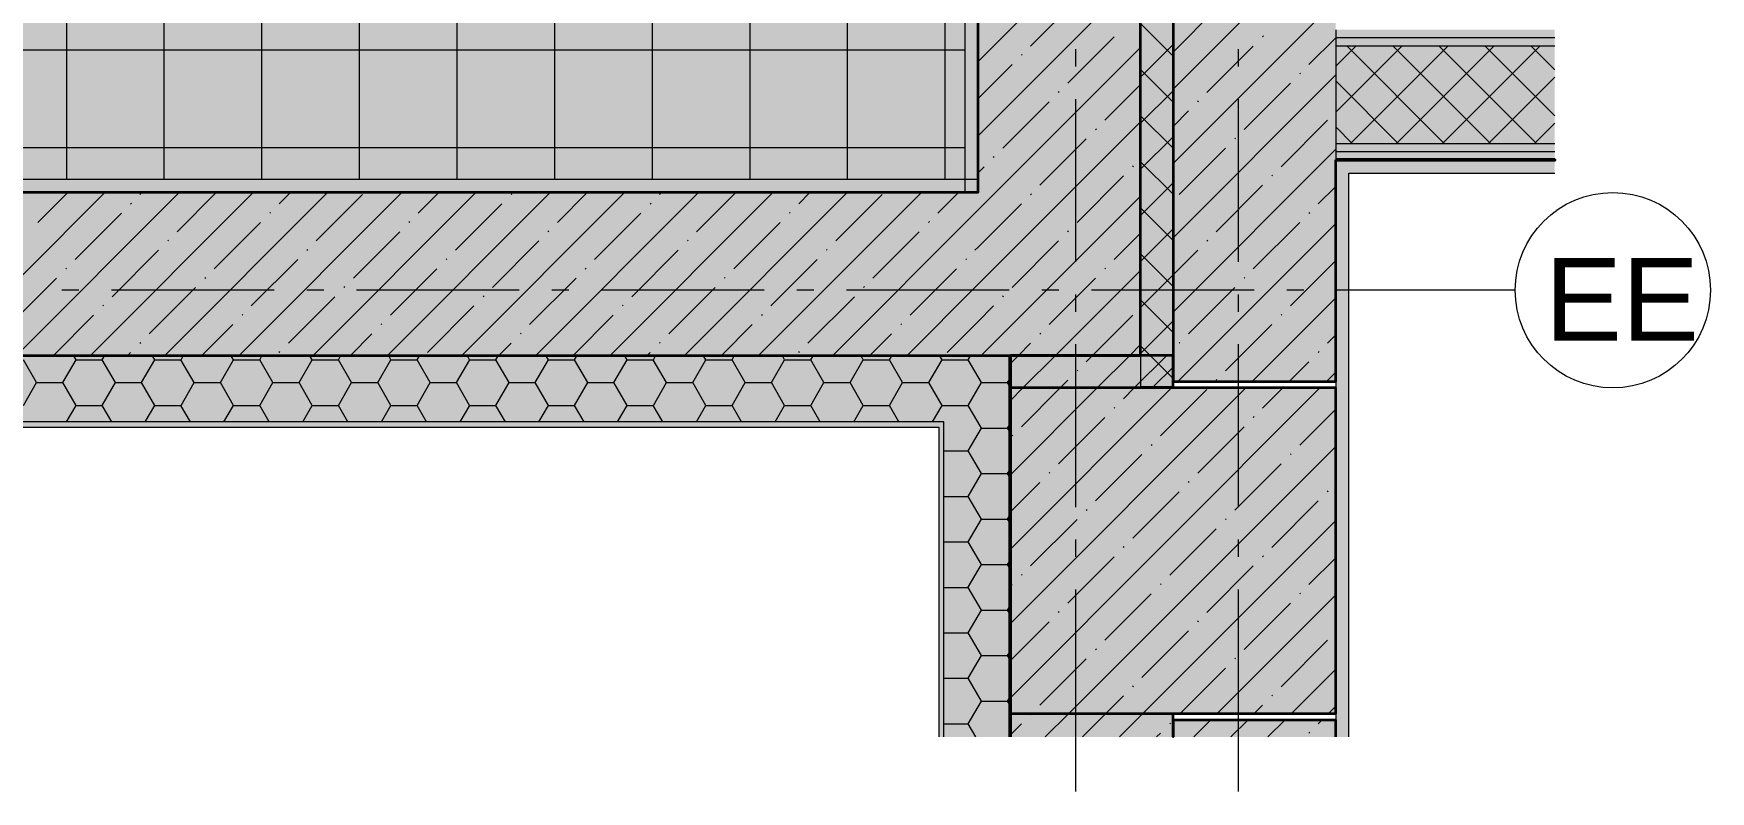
# Model space of a CAD drawing. Header units: millimetres. Extents: x -81576 to 1046824, y -248937 to 691537.
# Drawn here: x -27160 to -22006, y 620129 to 622457 of the extents above; entities that cross this region are included whole.
import ezdxf

# ---------------------------------------------------------------- set-up
doc = ezdxf.new("R2010")
doc.units = ezdxf.units.MM
doc.layers.add('PDF _Геометрия', color=7, linetype='Continuous', true_color=0x1d1d1d)
doc.layers.add('PDF _Сплошная заливка', color=7, linetype='Continuous', true_color=0xffffff)
doc.layers.add('PDF _Текст', color=7, linetype='Continuous')
doc.styles.add('PDF ArialMT', font='arial.ttf')

msp = doc.modelspace()

# ---------------------------------------------------------------- hatches: boundary and pattern name
at = {"layer": 'PDF _Сплошная заливка', "true_color": 0x636466, "transparency": 33554559}
h = msp.add_hatch(color=251, dxfattribs=at)
h.paths.add_polyline_path([(-23408.8, 626021.8), (-23458.8, 626355.4), (-23358.8, 626355.4)], flags=0)
h.paths.add_polyline_path([(-23657.7, 621388.6), (-23157.7, 621388.6), (-23157.7, 629820.8), (-23457.7, 629820.8), (-23457.7, 629508.6), (-23657.7, 629508.6), (-23657.7, 626021.8), (-23192.9, 626021.8), (-23192.9, 625935.1), (-23657.7, 625935.1), (-23657.7, 621487.2)], flags=0)
h = msp.add_hatch(color=251, dxfattribs=at)
h.paths.add_polyline_path([(-23757.7, 621468.6), (-23657.7, 621468.6), (-23657.7, 625935.1), (-23757.7, 625935.1), (-23757.7, 621487.2)], flags=0)
h.paths.add_polyline_path([(-23757.7, 626021.8), (-23657.7, 626021.8), (-23657.7, 629508.6), (-23757.7, 629508.6), (-23757.7, 627439.8)], flags=0)
for points in [[(-24257.7, 621468.6), (-23757.7, 621468.6), (-23757.7, 625935.1), (-23842.9, 625935.1), (-23842.9, 626021.8), (-23757.7, 626021.8), (-23757.7, 628768.6), (-24257.7, 628768.6), (-24257.7, 621487.2)], [(-24296.5, 622008.6), (-24257.7, 622008.6), (-24257.7, 628728.6), (-24297.7, 628728.6), (-24297.7, 622008.6)], [(-23117.7, 622443.6), (-22484.8, 622443.6), (-22484.8, 622468.6), (-23157.7, 622468.6), (-23157.7, 622443.6)], [(-22484.8, 622418.6), (-22484.8, 622443.6), (-23157.7, 622443.6), (-23157.7, 622418.6), (-22952.3, 622418.6)], [(-23117.7, 622068.6), (-22484.8, 622068.6), (-22484.8, 622093.6), (-23157.7, 622093.6), (-23157.7, 622068.6)], [(-23157.7, 620296.7), (-23117.7, 620296.7), (-23117.7, 622068.6), (-23157.7, 622068.6), (-23157.7, 620348.6)], [(-27532.6, 621968.6), (-24257.7, 621968.6), (-24257.7, 622008.6), (-39257.8, 622008.6), (-39257.8, 621968.6), (-27703.7, 621968.6)], [(-24361.7, 621464.6), (-24161.7, 621464.6), (-24161.7, 621468.6), (-40800.7, 621468.6), (-40800.7, 621464.6), (-24774.3, 621464.6)], [(-24361.7, 621264.6), (-24161.7, 621264.6), (-24161.7, 621464.6), (-40800.7, 621464.6), (-40800.7, 621264.6), (-24774.3, 621264.6)], [(-23157.7, 620368.6), (-23157.7, 621368.6), (-24157.7, 621368.6), (-24157.7, 620368.6), (-23657.7, 620368.6)], [(-24774.3, 621248.6), (-24361.7, 621248.6), (-24361.7, 621264.6), (-40800.7, 621264.6), (-40800.7, 621248.6), (-27063.8, 621248.6)]]:
    msp.add_hatch(color=251, dxfattribs=at).paths.add_polyline_path(points)
h = msp.add_hatch(color=251, dxfattribs=at)
h.paths.add_polyline_path([(-27257.7, 622008.6), (-24297.7, 622009.9), (-24297.7, 628728.6), (-27257.7, 628728.6), (-27256.3, 625060.6), (-27217.7, 625058.7), (-27217.7, 624568.6), (-27257.7, 624568.6), (-27257.7, 623294.6)], flags=0)
h.paths.add_polyline_path([(-26824, 623769.4), (-26830, 623769.4), (-26830, 623849.4), (-26790, 623849.4), (-26790, 623769.4), (-26796, 623769.4)], flags=0)
h.paths.add_polyline_path([(-26230, 623769.4), (-26230, 623849.4), (-26190, 623849.4), (-26190, 623769.4), (-26224, 623769.4)], flags=0)
h.paths.add_polyline_path([(-26224, 623775.4), (-26196, 623775.4), (-26196, 623843.4), (-26224, 623843.4), (-26224, 623803.4)], flags=0)
h.paths.add_polyline_path([(-26796, 623775.4), (-26796, 623843.4), (-26824, 623843.4), (-26824, 623775.4)], flags=0)
h.paths.add_polyline_path([(-26135.9, 624158.6), (-26141.9, 624158.6), (-26141.9, 624198.6), (-26061.9, 624198.6), (-26061.9, 624158.6), (-26067.9, 624158.6)], flags=0)
h.paths.add_polyline_path([(-26135.9, 624164.6), (-26067.9, 624164.6), (-26067.9, 624192.6), (-26135.9, 624192.6)], flags=0)
h.paths.add_polyline_path([(-26061.9, 624758.6), (-26141.9, 624758.6), (-26141.9, 624798.6), (-26061.9, 624798.6), (-26061.9, 624764.6)], flags=0)
h.paths.add_polyline_path([(-26067.9, 624764.6), (-26067.9, 624792.6), (-26135.9, 624792.6), (-26135.9, 624764.6), (-26095.9, 624764.6)], flags=0)
h.paths.add_polyline_path([(-26135.9, 625358.6), (-26141.9, 625358.6), (-26141.9, 625398.6), (-26061.9, 625398.6), (-26061.9, 625358.6), (-26067.9, 625358.6)], flags=0)
h.paths.add_polyline_path([(-26067.9, 625364.6), (-26067.9, 625392.6), (-26135.9, 625392.6), (-26135.9, 625364.6), (-26095.9, 625364.6)], flags=0)
h.paths.add_polyline_path([(-26067.9, 625958.6), (-26141.9, 625958.6), (-26141.9, 625998.6), (-26061.9, 625998.6), (-26061.9, 625958.6)], flags=0)
h.paths.add_polyline_path([(-26095.9, 625964.6), (-26067.9, 625964.6), (-26067.9, 625992.6), (-26135.9, 625992.6), (-26135.9, 625964.6)], flags=0)
h.paths.add_polyline_path([(-26061.9, 626558.6), (-26141.9, 626558.6), (-26141.9, 626598.6), (-26061.9, 626598.6), (-26061.9, 626564.6)], flags=0)
h.paths.add_polyline_path([(-26095.9, 626564.6), (-26067.9, 626564.6), (-26067.9, 626592.6), (-26135.9, 626592.6), (-26135.9, 626564.6)], flags=0)
h.paths.add_polyline_path([(-27151.9, 626888.6), (-27157.9, 626888.6), (-27157.9, 626968.6), (-27117.9, 626968.6), (-27117.9, 626888.6), (-27123.9, 626888.6)], flags=0)
h.paths.add_polyline_path([(-26557.9, 626888.6), (-26557.9, 626968.6), (-26517.9, 626968.6), (-26517.9, 626888.6), (-26551.9, 626888.6)], flags=0)
h.paths.add_polyline_path([(-27151.9, 626894.6), (-27123.9, 626894.6), (-27123.9, 626962.6), (-27151.9, 626962.6), (-27151.9, 626922.6)], flags=0)
h.paths.add_polyline_path([(-26551.9, 626894.6), (-26523.9, 626894.6), (-26523.9, 626962.6), (-26551.9, 626962.6), (-26551.9, 626922.6)], flags=0)
h = msp.add_hatch(color=251, dxfattribs=at)
h.paths.add_polyline_path([(-24161.6, 620296.7), (-24157.7, 620296.7), (-24157.7, 621248.6), (-24161.7, 621248.6), (-24161.7, 620296.7)], flags=0)
h.paths.add_polyline_path([(-24161.7, 621248.6), (-24157.7, 621264.6), (-24157.7, 621464.6), (-24161.7, 621464.6), (-24161.7, 621264.6)], flags=0)
h = msp.add_hatch(color=251, dxfattribs=at)
h.paths.add_polyline_path([(-24353.9, 620296.7), (-24161.7, 620296.7), (-24161.7, 621264.6), (-24361.7, 621264.6), (-24361.7, 620296.7)], flags=0)
h.paths.add_polyline_path([(-24157.7, 621248.6), (-24159.7, 621256.6), (-24161.7, 621248.6)], flags=0)

# ---------------------------------------------------------------- linework, layer by layer
at = {"layer": 'PDF _Геометрия', "color": 7, "lineweight": 35}
for points in [[(-35157.8, 629508.6), (-35157.8, 628768.6), (-34657.8, 628768.6), (-24257.7, 628768.6), (-24257.7, 621968.6), (-39257.8, 621968.6)], [(-40800.7, 621468.6), (-39257.8, 621468.6), (-24257.7, 621468.6), (-23757.7, 621468.6), (-23757.7, 625935.1)], [(-23657.7, 625935.1), (-23657.7, 621388.6), (-23157.7, 621388.6), (-23157.7, 622068.6)], [(-23657.7, 621368.6), (-23657.7, 621468.6), (-24157.7, 621468.6), (-24157.7, 620296.7)], [(-23157.7, 620296.7), (-23157.7, 620348.6), (-23657.7, 620348.6), (-23657.7, 620296.7), (-23657.7, 620368.6)]]:
    msp.add_lwpolyline(points, dxfattribs=at)
at = {"layer": 'PDF _Геометрия', "color": 7, "lineweight": 15}
for points in [[(-24297.7, 628768.6), (-24297.7, 621968.6), (-24257.7, 621968.6), (-24257.7, 628768.6)], [(-24257.7, 622008.6), (-39257.8, 622008.6), (-39257.8, 621968.6), (-24257.7, 621968.6)]]:
    msp.add_lwpolyline(points, close=True, dxfattribs=at)
at = {"layer": 'PDF _Геометрия', "color": 7, "lineweight": 9}
for points in [[(-27057.7, 622008.6), (-27057.7, 628728.6)], [(-26757.7, 622008.6), (-26757.7, 628728.6)], [(-26457.7, 622008.6), (-26457.7, 628728.6)], [(-26157.7, 622008.6), (-26157.7, 628728.6)], [(-25857.7, 622008.6), (-25857.7, 628728.6)], [(-25557.7, 622008.6), (-25557.7, 628728.6)], [(-25257.7, 622008.6), (-25257.7, 628728.6)], [(-24957.7, 622008.6), (-24957.7, 628728.6)], [(-24657.7, 622008.6), (-24657.7, 628728.6)], [(-24357.7, 622008.6), (-24357.7, 628728.6)], [(-23157.7, 622468.6), (-23157.7, 622443.6)], [(-22484.8, 622443.6), (-23157.7, 622443.6), (-23157.7, 622418.6)], [(-22484.8, 622418.6), (-23157.7, 622418.6), (-23157.7, 622118.6)], [(-27462, 622406.5), (-27257.7, 622406.5), (-24297.7, 622406.5)], [(-23957.7, 622408.5), (-23957.7, 622355.6)], [(-23457.7, 622408.5), (-23457.7, 622355.6)], [(-23957.7, 622255.6), (-23957.7, 621755.6)], [(-23457.7, 622255.6), (-23457.7, 621755.6)], [(-27322.1, 622106.5), (-27257.7, 622106.5), (-24297.7, 622106.5)], [(-22484.8, 622118.6), (-23157.7, 622118.6), (-23157.7, 622093.6)], [(-22484.8, 622093.6), (-23157.7, 622093.6), (-23157.7, 622068.6)], [(-27020.1, 621668.6), (-27073, 621668.6)], [(-26420.1, 621668.6), (-26920.1, 621668.6)], [(-26267.1, 621668.6), (-26320.1, 621668.6)], [(-25667.1, 621668.6), (-26167.1, 621668.6)], [(-25514.2, 621668.6), (-25567.1, 621668.6)], [(-24914.2, 621668.6), (-25414.2, 621668.6)], [(-24761.3, 621668.6), (-24814.2, 621668.6)], [(-24161.3, 621668.6), (-24661.3, 621668.6)], [(-24008.4, 621668.6), (-24061.3, 621668.6)], [(-23957.7, 621655.6), (-23957.7, 621602.7)], [(-23408.4, 621668.6), (-23908.4, 621668.6)], [(-23457.7, 621655.6), (-23457.7, 621602.7)], [(-23255.5, 621668.6), (-23308.4, 621668.6)], [(-22606.3, 621668.6), (-23155.5, 621668.6)], [(-23957.7, 621502.7), (-23957.7, 621002.7)], [(-23457.7, 621502.7), (-23457.7, 621002.7)], [(-24157.7, 620296.7), (-24157.7, 621248.6), (-24157.7, 621264.6), (-24157.7, 621464.6), (-24157.7, 621468.6), (-40800.7, 621468.6)], [(-24161.7, 620296.7), (-24161.7, 621248.6), (-24161.7, 621264.6), (-24161.7, 621464.6), (-24161.7, 621468.6), (-24157.7, 621468.6), (-24157.7, 621464.6), (-24161.7, 621464.6), (-40800.7, 621464.6)], [(-24161.7, 621264.6), (-24157.7, 621264.6)], [(-23957.7, 620902.7), (-23957.7, 620849.8)], [(-23457.7, 620902.7), (-23457.7, 620849.8)], [(-23957.7, 620749.7), (-23957.7, 620129.5)], [(-23457.7, 620749.7), (-23457.7, 620129.5)]]:
    msp.add_lwpolyline(points, dxfattribs=at)
at = {"layer": 'PDF _Геометрия', "color": 7, "lineweight": 15}
for points in [[(-23757.7, 625935.1), (-23757.7, 621372.6), (-23657.7, 621372.6), (-23657.7, 625935.1)], [(-23117.7, 622068.6), (-23157.7, 622068.6), (-23157.7, 620296.7)], [(-23117.7, 620296.7), (-23117.7, 622028.6), (-22484.8, 622028.6)], [(-24361.7, 620296.7), (-24361.7, 621248.6), (-24361.7, 621264.6), (-40800.7, 621264.6)], [(-40800.7, 621248.6), (-24377.7, 621248.6), (-24377.7, 620296.7)], [(-24157.7, 621248.6), (-24157.7, 621264.6)]]:
    msp.add_lwpolyline(points, dxfattribs=at)
at = {"layer": 'PDF _Геометрия', "color": 250, "lineweight": 9, "true_color": 0x2c2c2c}
for points in [[(-24257.7, 622370.2), (-23757.7, 622870.2)], [(-23657.7, 622285.9), (-23157.7, 622785.9)], [(-24257.7, 622142.1), (-23757.7, 622642.1)], [(-24095.4, 622418.6), (-23952.8, 622561.1)], [(-23657.7, 622057.8), (-23157.7, 622557.8)], [(-23657.7, 622400), (-23525.1, 622532.6)], [(-23657.7, 622387.5), (-23757.7, 622487.5)], [(-23981.3, 622304.5), (-23838.8, 622447.1)], [(-23757.7, 622322.7), (-23657.7, 622422.7)], [(-23553.6, 622276), (-23411.1, 622418.6)], [(-23382.6, 622447.1), (-23380.2, 622449.4)], [(-23240, 622361.5), (-23157.7, 622443.8)], [(-23157.7, 622357), (-23096.2, 622418.6)], [(-23157.7, 622215.6), (-22954.8, 622418.6)], [(-22823.2, 622118.6), (-23123.2, 622418.6)], [(-23113.4, 622118.6), (-22813.4, 622418.6)], [(-22681.7, 622118.6), (-22981.7, 622418.6)], [(-22971.9, 622118.6), (-22671.9, 622418.6)], [(-22540.3, 622118.6), (-22840.3, 622418.6)], [(-22830.5, 622118.6), (-22530.5, 622418.6)], [(-22484.8, 622204.5), (-22698.9, 622418.6)], [(-22484.8, 622345.9), (-22557.5, 622418.6)], [(-24703.2, 621468.6), (-24257.7, 621914), (-23757.7, 622414)], [(-24123.9, 622390), (-24121.5, 622392.4)], [(-24257.7, 622256.2), (-24152.4, 622361.5)], [(-23657.7, 622246), (-23757.7, 622346)], [(-23657.7, 621829.7), (-23157.7, 622329.7)], [(-23268.5, 622333), (-23266.1, 622335.4)], [(-22964.6, 622118.6), (-23157.7, 622311.7)], [(-22689.1, 622118.6), (-22484.8, 622322.9)], [(-24009.8, 622276), (-24007.5, 622278.4)], [(-23867.3, 622190.5), (-23757.7, 622300)], [(-23757.7, 622181.3), (-23657.7, 622281.3)], [(-23439.6, 622161.9), (-23297, 622304.5)], [(-24180.9, 622104.9), (-24038.3, 622247.5)], [(-23657.7, 622171.9), (-23610.7, 622219)], [(-23582.1, 622247.5), (-23579.8, 622249.9)], [(-24475.1, 621468.6), (-24257.7, 621685.9), (-23757.7, 622185.9)], [(-23895.8, 622161.9), (-23893.4, 622164.3)], [(-23657.7, 622104.6), (-23757.7, 622204.6)], [(-23325.5, 622047.9), (-23183, 622190.5)], [(-23106, 622118.6), (-23157.7, 622170.3)], [(-22547.7, 622118.6), (-22484.8, 622181.5)], [(-24066.9, 621990.9), (-23924.3, 622133.4)], [(-23757.7, 622039.9), (-23657.7, 622139.9)], [(-23468.1, 622133.4), (-23465.7, 622135.8)], [(-24209.4, 622076.4), (-24207.1, 622078.8)], [(-23657.7, 621963.2), (-23757.7, 622063.2)], [(-23657.7, 621601.6), (-23157.7, 622101.6)], [(-23639.2, 621962.4), (-23496.6, 622104.9)], [(-24257.7, 622028.1), (-24237.9, 622047.9)], [(-23952.8, 621876.8), (-23810.2, 622019.4)], [(-23781.7, 622047.9), (-23779.4, 622050.3)], [(-23354.1, 622019.4), (-23351.7, 622021.8)], [(-27440.4, 621468.6), (-26940.4, 621968.6)], [(-27212.3, 621468.6), (-26712.3, 621968.6)], [(-27146.2, 621876.8), (-27054.4, 621968.6)], [(-26984.2, 621468.6), (-26484.2, 621968.6)], [(-26832.6, 621962.4), (-26826.3, 621968.6)], [(-26756.1, 621468.6), (-26256.1, 621968.6)], [(-26718.5, 621848.3), (-26598.2, 621968.6)], [(-26528, 621468.6), (-26028, 621968.6)], [(-26404.9, 621933.8), (-26370.1, 621968.6)], [(-26299.9, 621468.6), (-25799.9, 621968.6)], [(-26290.8, 621819.8), (-26148.3, 621962.4)], [(-26071.8, 621468.6), (-25571.8, 621968.6)], [(-25977.2, 621905.3), (-25914, 621968.6)], [(-25843.7, 621468.6), (-25343.7, 621968.6)], [(-25692.1, 621962.4), (-25689.7, 621964.7)], [(-25615.6, 621468.6), (-25115.6, 621968.6)], [(-25549.5, 621876.8), (-25457.8, 621968.6)], [(-25387.5, 621468.6), (-24887.5, 621968.6)], [(-25235.9, 621962.4), (-25229.7, 621968.6)], [(-25159.4, 621468.6), (-24659.4, 621968.6)], [(-25121.8, 621848.3), (-25001.6, 621968.6)], [(-24931.3, 621468.6), (-24431.3, 621968.6)], [(-24808.2, 621933.8), (-24773.5, 621968.6)], [(-24694.1, 621819.8), (-24551.6, 621962.4)], [(-24380.5, 621905.3), (-24317.3, 621968.6)], [(-24247, 621468.6), (-23757.7, 621957.8)], [(-24095.4, 621962.4), (-24093, 621964.7)], [(-23757.7, 621898.5), (-23657.7, 621998.5)], [(-23525.1, 621848.3), (-23382.6, 621990.9)], [(-23211.5, 621933.8), (-23157.7, 621987.6)], [(-27032.1, 621762.8), (-26889.6, 621905.3)], [(-26861.1, 621933.8), (-26858.7, 621936.2)], [(-26433.4, 621905.3), (-26431, 621907.7)], [(-25863.1, 621791.3), (-25720.6, 621933.8)], [(-25435.5, 621762.8), (-25292.9, 621905.3)], [(-25264.4, 621933.8), (-25262, 621936.2)], [(-24836.7, 621905.3), (-24834.3, 621907.7)], [(-24266.4, 621791.3), (-24257.7, 621800), (-24123.9, 621933.8)], [(-23657.7, 621821.8), (-23757.7, 621921.8)], [(-23240, 621905.3), (-23237.6, 621907.7)], [(-26604.5, 621734.3), (-26461.9, 621876.8)], [(-26176.8, 621705.8), (-26034.2, 621848.3)], [(-26005.7, 621876.8), (-26003.3, 621879.2)], [(-25578, 621848.3), (-25575.6, 621850.7)], [(-25007.8, 621734.3), (-24865.2, 621876.8)], [(-24580.1, 621705.8), (-24437.5, 621848.3)], [(-24409, 621876.8), (-24406.6, 621879.2)], [(-23981.3, 621848.3), (-23979, 621850.7)], [(-23757.7, 621757), (-23657.7, 621857)], [(-23642.7, 621388.6), (-23157.7, 621873.5)], [(-23411.1, 621734.3), (-23268.5, 621876.8)], [(-26747, 621819.8), (-26744.6, 621822.2)], [(-25749.1, 621677.2), (-25606.5, 621819.8)], [(-25150.3, 621819.8), (-25148, 621822.2)], [(-24152.4, 621677.2), (-24009.8, 621819.8)], [(-23838.8, 621762.8), (-23757.7, 621843.8)], [(-23553.6, 621819.8), (-23551.3, 621822.2)], [(-26918.1, 621648.7), (-26775.5, 621791.3)], [(-26490.4, 621620.2), (-26347.8, 621762.8)], [(-26319.3, 621791.3), (-26317, 621793.7)], [(-25891.6, 621762.8), (-25889.3, 621765.1)], [(-25321.4, 621648.7), (-25178.8, 621791.3)], [(-24893.7, 621620.2), (-24751.2, 621762.8)], [(-24722.6, 621791.3), (-24720.3, 621793.7)], [(-24295, 621762.8), (-24292.6, 621765.1)], [(-23657.7, 621680.4), (-23757.7, 621780.4)], [(-23657.7, 621715.7), (-23582.1, 621791.3)], [(-23297, 621620.2), (-23157.7, 621759.5)], [(-27231.7, 621563.2), (-27089.2, 621705.8)], [(-27060.7, 621734.3), (-27058.3, 621736.6)], [(-26633, 621705.8), (-26630.6, 621708.1)], [(-26062.7, 621591.7), (-25920.2, 621734.3)], [(-25635, 621563.2), (-25492.5, 621705.8)], [(-25464, 621734.3), (-25461.6, 621736.6)], [(-25036.3, 621705.8), (-25033.9, 621708.1)], [(-24466, 621591.7), (-24323.5, 621734.3)], [(-24157.7, 621329.7), (-24118.9, 621368.6), (-24018.9, 621468.6), (-23757.7, 621729.7)], [(-24038.3, 621563.2), (-23895.8, 621705.8)], [(-23867.3, 621734.3), (-23864.9, 621736.6)], [(-23757.7, 621615.6), (-23657.7, 621715.6)], [(-23439.6, 621705.8), (-23437.2, 621708.1)], [(-26804, 621534.7), (-26661.5, 621677.2)], [(-26376.4, 621506.2), (-26233.8, 621648.7)], [(-26205.3, 621677.2), (-26202.9, 621679.6)], [(-25777.6, 621648.7), (-25775.2, 621651.1)], [(-25207.4, 621534.7), (-25064.8, 621677.2)], [(-24779.7, 621506.2), (-24637.1, 621648.7)], [(-24608.6, 621677.2), (-24606.2, 621679.6)], [(-24180.9, 621648.7), (-24178.5, 621651.1)], [(-23610.7, 621534.7), (-23468.1, 621677.2)], [(-23414.6, 621388.6), (-23157.7, 621645.4)], [(-27098.2, 621468.6), (-26975.1, 621591.7)], [(-26946.6, 621620.2), (-26944.2, 621622.6)], [(-26518.9, 621591.7), (-26516.5, 621594.1)], [(-25948.7, 621477.7), (-25806.1, 621620.2)], [(-25501.6, 621468.6), (-25378.4, 621591.7)], [(-25349.9, 621620.2), (-25347.5, 621622.6)], [(-24922.2, 621591.7), (-24919.9, 621594.1)], [(-24352, 621477.7), (-24257.7, 621571.9), (-24209.4, 621620.2)], [(-23924.3, 621449.1), (-23904.9, 621468.6), (-23781.7, 621591.7)], [(-23657.7, 621538.9), (-23757.7, 621638.9)], [(-23325.5, 621591.7), (-23323.2, 621594.1)], [(-26642, 621468.6), (-26547.4, 621563.2)], [(-26091.2, 621563.2), (-26088.9, 621565.6)], [(-25045.4, 621468.6), (-24950.7, 621563.2)], [(-24494.5, 621563.2), (-24492.2, 621565.6)], [(-23757.7, 621474.2), (-23657.7, 621574.2)], [(-23496.6, 621420.6), (-23354.1, 621563.2)], [(-26832.6, 621506.2), (-26830.2, 621508.5)], [(-26185.9, 621468.6), (-26119.7, 621534.7)], [(-25729.7, 621468.6), (-25692.1, 621506.2)], [(-25663.5, 621534.7), (-25661.2, 621537)], [(-25235.9, 621506.2), (-25233.5, 621508.5)], [(-24589.2, 621468.6), (-24523.1, 621534.7)], [(-24157.7, 621443.8), (-24133, 621468.6), (-24095.4, 621506.2)], [(-24157.7, 621101.6), (-23890.8, 621368.6), (-23790.8, 621468.6), (-23757.7, 621501.6)], [(-24066.9, 621534.7), (-24064.5, 621537)], [(-23657.7, 621397.5), (-23757.7, 621497.5)], [(-23639.2, 621506.2), (-23636.8, 621508.5)], [(-23183, 621506.2), (-23157.7, 621531.4)], [(-27150, 621384.8), (-27190.3, 621454.6)], [(-27069.3, 621384.8), (-27029, 621454.7)], [(-27029, 621454.6), (-27034.8, 621464.6)], [(-27029, 621454.6), (-26948.4, 621454.6)], [(-26948.4, 621454.7), (-26942.7, 621464.6)], [(-26908.1, 621384.8), (-26948.4, 621454.6)], [(-26870.1, 621468.6), (-26861.1, 621477.7)], [(-26827.4, 621384.8), (-26787.1, 621454.7)], [(-26787.1, 621454.6), (-26792.8, 621464.6)], [(-26787.1, 621454.6), (-26706.4, 621454.6)], [(-26666.1, 621384.8), (-26706.5, 621454.6)], [(-26706.4, 621454.7), (-26700.7, 621464.6)], [(-26585.5, 621384.8), (-26545.2, 621454.7)], [(-26545.2, 621454.6), (-26550.9, 621464.6)], [(-26545.1, 621454.6), (-26464.5, 621454.6)], [(-26464.5, 621454.7), (-26458.8, 621464.6)], [(-26424.2, 621384.8), (-26464.5, 621454.6)], [(-26404.9, 621477.7), (-26402.5, 621480)], [(-26343.5, 621384.8), (-26303.2, 621454.7)], [(-26303.2, 621454.6), (-26309, 621464.6)], [(-26303.2, 621454.6), (-26222.6, 621454.6)], [(-26222.6, 621454.7), (-26216.9, 621464.6)], [(-26182.3, 621384.8), (-26222.6, 621454.6)], [(-26101.6, 621384.8), (-26061.3, 621454.7)], [(-26061.3, 621454.6), (-26067, 621464.6)], [(-26061.3, 621454.6), (-25980.6, 621454.6)], [(-25940.3, 621384.8), (-25980.7, 621454.6)], [(-25980.6, 621454.7), (-25974.9, 621464.6)], [(-25859.7, 621384.8), (-25819.3, 621454.7)], [(-25819.4, 621454.6), (-25825.1, 621464.6)], [(-25819.3, 621454.6), (-25738.7, 621454.6)], [(-25738.7, 621454.7), (-25733, 621464.6)], [(-25698.4, 621384.8), (-25738.7, 621454.6)], [(-25617.7, 621384.8), (-25577.4, 621454.7)], [(-25577.4, 621454.6), (-25583.2, 621464.6)], [(-25577.4, 621454.6), (-25496.8, 621454.6)], [(-25496.8, 621454.7), (-25491.1, 621464.6)], [(-25456.5, 621384.8), (-25496.8, 621454.6)], [(-25375.8, 621384.8), (-25335.5, 621454.7)], [(-25335.5, 621454.6), (-25341.2, 621464.6)], [(-25335.5, 621454.6), (-25254.8, 621454.6)], [(-25273.5, 621468.6), (-25264.4, 621477.7)], [(-25214.5, 621384.8), (-25254.9, 621454.6)], [(-25254.8, 621454.7), (-25249.1, 621464.6)], [(-25133.9, 621384.8), (-25093.5, 621454.7)], [(-25093.6, 621454.6), (-25099.3, 621464.6)], [(-25093.5, 621454.6), (-25012.9, 621454.6)], [(-25012.9, 621454.7), (-25007.2, 621464.6)], [(-24972.6, 621384.8), (-25012.9, 621454.6)], [(-24891.9, 621384.8), (-24851.6, 621454.7)], [(-24851.6, 621454.6), (-24857.4, 621464.6)], [(-24851.6, 621454.6), (-24770.9, 621454.6)], [(-24808.2, 621477.7), (-24805.8, 621480)], [(-24771, 621454.7), (-24765.2, 621464.6)], [(-24730.7, 621384.8), (-24771, 621454.6)], [(-24650, 621384.8), (-24609.7, 621454.7)], [(-24609.7, 621454.6), (-24615.4, 621464.6)], [(-24609.7, 621454.6), (-24529, 621454.6)], [(-24529, 621454.7), (-24523.3, 621464.6)], [(-24488.7, 621384.8), (-24529, 621454.6)], [(-24408.1, 621384.8), (-24367.7, 621454.7)], [(-24367.8, 621454.6), (-24373.5, 621464.6)], [(-24367.7, 621454.6), (-24287.1, 621454.6)], [(-24287.1, 621454.7), (-24281.4, 621464.6)], [(-24246.8, 621384.8), (-24287.1, 621454.6)], [(-23810.2, 621335.1), (-23776.8, 621368.6), (-23676.8, 621468.6)], [(-23300.6, 621388.6), (-23240, 621449.1)], [(-23211.5, 621477.7), (-23209.1, 621480)], [(-27190.3, 621315), (-27150, 621384.8)], [(-27150, 621384.8), (-27069.3, 621384.8)], [(-27029, 621315), (-27069.4, 621384.8)], [(-26948.4, 621315), (-26908.1, 621384.8)], [(-26908, 621384.8), (-26827.4, 621384.8)], [(-26787.1, 621315), (-26827.4, 621384.8)], [(-26706.4, 621315), (-26666.1, 621384.8)], [(-26666.1, 621384.8), (-26585.5, 621384.8)], [(-26545.2, 621315), (-26585.5, 621384.8)], [(-26464.5, 621315), (-26424.2, 621384.8)], [(-26424.2, 621384.8), (-26343.5, 621384.8)], [(-26303.2, 621315), (-26343.6, 621384.8)], [(-26222.6, 621315), (-26182.2, 621384.8)], [(-26182.2, 621384.8), (-26101.6, 621384.8)], [(-26061.3, 621315), (-26101.6, 621384.8)], [(-25980.6, 621315), (-25940.3, 621384.8)], [(-25940.3, 621384.8), (-25859.7, 621384.8)], [(-25819.4, 621315), (-25859.7, 621384.8)], [(-25738.7, 621315), (-25698.4, 621384.8)], [(-25698.4, 621384.8), (-25617.7, 621384.8)], [(-25577.4, 621315), (-25617.8, 621384.8)], [(-25496.8, 621315), (-25456.4, 621384.8)], [(-25456.4, 621384.8), (-25375.8, 621384.8)], [(-25335.5, 621315), (-25375.8, 621384.8)], [(-25254.8, 621315), (-25214.5, 621384.8)], [(-25214.5, 621384.8), (-25133.8, 621384.8)], [(-25093.6, 621315), (-25133.9, 621384.8)], [(-25012.9, 621315), (-24972.6, 621384.8)], [(-24972.6, 621384.8), (-24891.9, 621384.8)], [(-24851.6, 621315), (-24892, 621384.8)], [(-24771, 621315), (-24730.6, 621384.8)], [(-24730.6, 621384.8), (-24650, 621384.8)], [(-24609.7, 621315), (-24650, 621384.8)], [(-24529, 621315), (-24488.7, 621384.8)], [(-24488.7, 621384.8), (-24408, 621384.8)], [(-24367.8, 621315), (-24408.1, 621384.8)], [(-24287.1, 621315), (-24246.8, 621384.8)], [(-24246.8, 621384.8), (-24166.1, 621384.8)], [(-24166.1, 621384.8), (-24161.7, 621392.4)], [(-24161.7, 621377.2), (-24166.1, 621384.8)], [(-24123.9, 621249.6), (-24004.9, 621368.6), (-23981.3, 621392.1)], [(-23952.8, 621420.6), (-23950.4, 621423)], [(-23717.9, 621372.6), (-23657.7, 621432.8)], [(-23525.1, 621392.1), (-23522.8, 621394.5)], [(-23186.5, 621388.6), (-23157.7, 621417.3)], [(-24157.7, 620873.5), (-23662.7, 621368.6), (-23657.7, 621373.5)], [(-24157.7, 620645.4), (-23434.6, 621368.6)], [(-24157.7, 620417.3), (-23206.5, 621368.6)], [(-23696.2, 621221), (-23553.6, 621363.6)], [(-23382.6, 621306.6), (-23320.6, 621368.6)], [(-27058.1, 621264.6), (-27029, 621315)], [(-27029, 621315), (-26948.4, 621315)], [(-26919.3, 621264.6), (-26948.4, 621315)], [(-26816.2, 621264.6), (-26787.1, 621315)], [(-26787.1, 621315), (-26706.4, 621315)], [(-26677.4, 621264.6), (-26706.5, 621315)], [(-26574.3, 621264.6), (-26545.2, 621315)], [(-26545.1, 621315), (-26464.5, 621315)], [(-26435.4, 621264.6), (-26464.5, 621315)], [(-26332.3, 621264.6), (-26303.2, 621315)], [(-26303.2, 621315), (-26222.6, 621315)], [(-26193.5, 621264.6), (-26222.6, 621315)], [(-26090.4, 621264.6), (-26061.3, 621315)], [(-26061.3, 621315), (-25980.6, 621315)], [(-25951.6, 621264.6), (-25980.7, 621315)], [(-25848.5, 621264.6), (-25819.3, 621315)], [(-25819.3, 621315), (-25738.7, 621315)], [(-25709.6, 621264.6), (-25738.7, 621315)], [(-25606.5, 621264.6), (-25577.4, 621315)], [(-25577.4, 621315), (-25496.8, 621315)], [(-25467.7, 621264.6), (-25496.8, 621315)], [(-25364.6, 621264.6), (-25335.5, 621315)], [(-25335.5, 621315), (-25254.8, 621315)], [(-25225.8, 621264.6), (-25254.9, 621315)], [(-25122.7, 621264.6), (-25093.5, 621315)], [(-25093.5, 621315), (-25012.9, 621315)], [(-24983.8, 621264.6), (-25012.9, 621315)], [(-24880.7, 621264.6), (-24851.6, 621315)], [(-24851.6, 621315), (-24770.9, 621315)], [(-24741.9, 621264.6), (-24771, 621315)], [(-24638.8, 621264.6), (-24609.7, 621315)], [(-24609.7, 621315), (-24529, 621315)], [(-24500, 621264.6), (-24529, 621315)], [(-24396.8, 621264.6), (-24367.7, 621315)], [(-24367.7, 621315), (-24287.1, 621315)], [(-24246.8, 621245.1), (-24258, 621264.6), (-24287.1, 621315)], [(-23838.8, 621306.6), (-23836.4, 621308.9)], [(-23268.5, 621192.5), (-23157.7, 621303.3)], [(-24287.1, 621175.3), (-24246.8, 621245.2)], [(-24246.8, 621245.1), (-24166.1, 621245.1)], [(-24166.1, 621245.2), (-24157.7, 621259.7)], [(-24161.7, 621237.5), (-24166.1, 621245.1)], [(-24009.8, 621135.5), (-23867.3, 621278.1)], [(-23582.1, 621107), (-23439.6, 621249.6)], [(-23411.1, 621278.1), (-23408.7, 621280.4)], [(-24152.4, 621221), (-24150, 621223.4)], [(-24050.3, 620296.7), (-23978.4, 620368.6), (-23157.7, 621189.2)], [(-23724.7, 621192.5), (-23722.3, 621194.9)], [(-24361.7, 621175.3), (-24287.1, 621175.3)], [(-24246.8, 621105.4), (-24287.1, 621175.3)], [(-23895.8, 621021.5), (-23753.2, 621164)], [(-23468.1, 620992.9), (-23325.5, 621135.5)], [(-23297, 621164), (-23294.7, 621166.4)], [(-24287.1, 621035.6), (-24246.8, 621105.5)], [(-24246.8, 621105.4), (-24166.1, 621105.4)], [(-24166.1, 621105.5), (-24161.7, 621113.1)], [(-24161.7, 621097.8), (-24166.1, 621105.4)], [(-24157.7, 620987.6), (-24066.9, 621078.5)], [(-24038.3, 621107), (-24036, 621109.4)], [(-23610.7, 621078.5), (-23608.3, 621080.8)], [(-24361.7, 621035.6), (-24287.1, 621035.6)], [(-24246.8, 620965.8), (-24287.1, 621035.6)], [(-23781.7, 620907.4), (-23639.2, 621050)], [(-23183, 621050), (-23180.6, 621052.3)], [(-24166.1, 620965.8), (-24161.7, 620973.4)], [(-23924.3, 620992.9), (-23921.9, 620995.3)], [(-23354.1, 620878.9), (-23211.5, 621021.5)], [(-24287.1, 620895.9), (-24246.8, 620965.8)], [(-24246.8, 620965.8), (-24166.1, 620965.8)], [(-24161.7, 620958.1), (-24166.1, 620965.8)], [(-24095.4, 620821.9), (-23952.8, 620964.4)], [(-23822.2, 620296.7), (-23750.3, 620368.6), (-23157.7, 620961.1)], [(-23667.7, 620793.4), (-23525.1, 620935.9)], [(-23496.6, 620964.4), (-23494.2, 620966.8)], [(-24361.7, 620895.9), (-24287.1, 620895.9)], [(-24246.8, 620826.1), (-24287.1, 620895.9)], [(-23810.2, 620878.9), (-23807.9, 620881.3)], [(-24287.1, 620756.3), (-24246.8, 620826.1)], [(-24246.8, 620826.1), (-24166.1, 620826.1)], [(-24166.1, 620826.1), (-24161.7, 620833.7)], [(-24161.7, 620818.5), (-24166.1, 620826.1)], [(-23981.3, 620707.8), (-23838.8, 620850.4)], [(-23553.6, 620679.3), (-23411.1, 620821.9)], [(-23382.6, 620850.4), (-23380.2, 620852.8)], [(-23240, 620764.8), (-23157.7, 620847.1)], [(-24123.9, 620793.4), (-24121.5, 620795.7)], [(-23696.2, 620764.8), (-23693.8, 620767.2)], [(-24361.7, 620756.2), (-24287.1, 620756.2)], [(-24246.8, 620686.4), (-24287.1, 620756.2)], [(-24157.7, 620759.5), (-24152.4, 620764.8)], [(-23867.3, 620593.8), (-23724.7, 620736.3)], [(-23522.2, 620368.6), (-23157.7, 620733.1)], [(-23268.5, 620736.3), (-23266.1, 620738.7)], [(-24287.1, 620616.6), (-24246.8, 620686.4)], [(-24246.8, 620686.4), (-24166.1, 620686.4)], [(-24166.1, 620686.4), (-24161.7, 620694)], [(-24161.7, 620678.8), (-24166.1, 620686.4)], [(-24009.8, 620679.3), (-24007.5, 620681.7)], [(-23439.6, 620565.3), (-23297, 620707.8)], [(-24361.7, 620616.6), (-24287.1, 620616.6)], [(-24246.8, 620546.7), (-24287.1, 620616.6)], [(-24157.7, 620531.4), (-24038.3, 620650.8)], [(-23753.2, 620479.7), (-23610.7, 620622.3)], [(-23582.1, 620650.8), (-23579.8, 620653.2)], [(-23895.8, 620565.3), (-23893.4, 620567.6)], [(-23325.5, 620451.2), (-23183, 620593.8)], [(-24287.1, 620476.9), (-24246.8, 620546.7)], [(-24246.8, 620546.7), (-24166.1, 620546.7)], [(-24166.1, 620546.7), (-24161.7, 620554.3)], [(-24161.7, 620539.1), (-24166.1, 620546.7)], [(-24066.9, 620394.2), (-23924.3, 620536.7)], [(-23636.3, 620368.6), (-23496.6, 620508.2)], [(-23468.1, 620536.7), (-23465.7, 620539.1)], [(-24361.7, 620476.9), (-24287.1, 620476.9)], [(-24246.8, 620407), (-24287.1, 620476.9)], [(-23294.1, 620368.6), (-23157.7, 620505)], [(-24287.1, 620337.2), (-24246.8, 620407.1)], [(-24246.8, 620407), (-24166.1, 620407)], [(-24166.1, 620407.1), (-24161.7, 620414.6)], [(-24161.7, 620399.4), (-24166.1, 620407)], [(-23936.3, 620296.7), (-23864.4, 620368.6), (-23810.2, 620422.7)], [(-23781.7, 620451.2), (-23779.4, 620453.6)], [(-23354.1, 620422.7), (-23351.7, 620425.1)], [(-24095.4, 620365.7), (-24093, 620368)], [(-23408.2, 620368.6), (-23382.6, 620394.2)], [(-23180.1, 620368.6), (-23157.7, 620390.9)], [(-24361.7, 620337.2), (-24287.1, 620337.2)], [(-24263.7, 620296.7), (-24287.1, 620337.2)], [(-24157.7, 620303.3), (-24123.9, 620337.2)], [(-23708.2, 620296.7), (-23696.2, 620308.6)], [(-23667.7, 620337.2), (-23665.3, 620339.5)], [(-23594.1, 620296.7), (-23542.2, 620348.6)], [(-23480.1, 620296.7), (-23428.2, 620348.6)], [(-23366, 620296.7), (-23314.1, 620348.6)], [(-23240, 620308.6), (-23237.6, 620311)], [(-23211.5, 620337.2), (-23200.1, 620348.6)]]:
    msp.add_lwpolyline(points, dxfattribs=at)
at = {"layer": 'PDF _Геометрия', "color": 7, "lineweight": 50}
msp.add_lwpolyline([(-23157.7, 622068.6), (-23117.7, 622068.6), (-22484.8, 622068.6), (-23117.7, 622068.6)], dxfattribs=at)
at = {"layer": 'PDF _Геометрия', "color": 7, "lineweight": 35}
msp.add_lwpolyline([(-23157.7, 621368.6), (-24157.7, 621368.6), (-24157.7, 620368.6), (-23157.7, 620368.6)], close=True, dxfattribs=at)
at = {"layer": 'PDF _Геометрия', "color": 7, "lineweight": 20}
msp.add_circle((-22306.3, 621668.6), 300, dxfattribs=at)
at = {"layer": 'PDF _Сплошная заливка', "lineweight": 35, "transparency": 33554559}
for points in [[(-22484.8, 622118.6), (-22484.8, 622418.6), (-23157.7, 622118.6), (-23157.7, 622418.6)], [(-22484.8, 622028.6), (-22484.8, 622068.6), (-23117.7, 622028.6), (-23117.7, 622068.6)], [(-39257.8, 621468.6), (-24257.7, 621468.6), (-39257.8, 621968.6), (-24257.7, 621968.6)], [(-23657.7, 621368.6), (-23657.7, 621468.6), (-24157.7, 621368.6), (-24157.7, 621468.6)], [(-24377.7, 620296.7), (-24361.7, 620296.7), (-24377.7, 621248.6), (-24361.7, 621248.6)], [(-24157.7, 620296.7), (-23657.7, 620296.7), (-24157.7, 620368.6), (-23657.7, 620368.6)], [(-23157.7, 620296.7), (-23157.7, 620348.6), (-23657.7, 620296.7), (-23657.7, 620348.6)]]:
    msp.add_solid(points, dxfattribs=at)
at = {"layer": 'PDF _Сплошная заливка', "color": 9, "lineweight": 35, "true_color": 0xb3cfd9, "transparency": 33554559}
msp.add_solid([(-23157.7, 622093.6), (-22484.8, 622093.6), (-23157.7, 622118.6), (-22484.8, 622118.6)], dxfattribs=at)

# ---------------------------------------------------------------- texts
at = {"layer": 'PDF _Текст', "insert": (-22515.2, 621640.4), "char_height": 254, "attachment_point": 4, "style": 'PDF ArialMT'}
msp.add_mtext('ЕЕ', dxfattribs=at)

doc.saveas('drawing.dxf')
